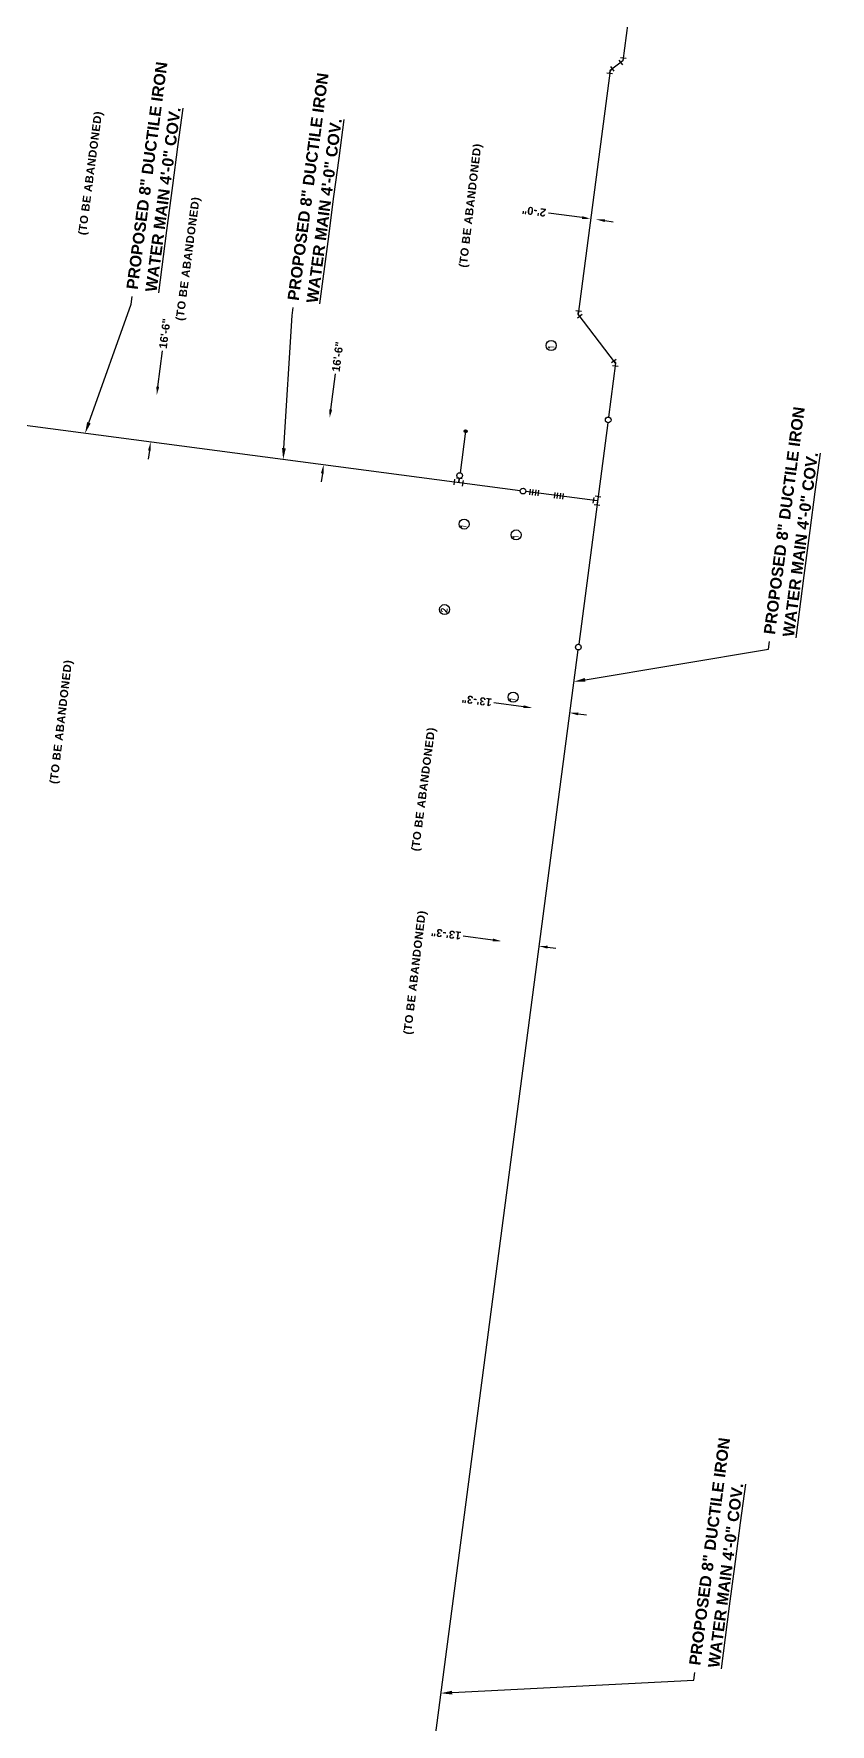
# Model space of a CAD drawing. Header units: feet. Extents: x 0 to 2707995, y 0 to 272549.
# Drawn here: x 2706581 to 2706860, y 270344 to 270935 of the extents above; entities that cross this region are included whole.
import ezdxf
from ezdxf import colors
from ezdxf.entities.mleader import LeaderData, LeaderLine
from ezdxf.math import Vec2, Vec3

# ---------------------------------------------------------------- set-up
doc = ezdxf.new("R2010")
doc.units = ezdxf.units.FT
doc.header["$LTSCALE"] = 20
for name, color, linetype in [('C-PR-WATER', 4, 'Continuous'), ('C-PR-WATER-ABAND', 3, 'Continuous'), ('C-PR-WATER-ABAND-OFF', 3, 'Continuous'), ('C-PR-WATER-DIM', 4, 'Continuous'), ('C-PR-WATER-FITTING', 4, 'Continuous'), ('C-PR-WATER-TXT (W-2)', 4, 'Continuous'), ('C-PR-WATER-TXT-#', 6, 'Continuous')]:
    doc.layers.add(name, color=color, linetype=linetype)
doc.styles.add('ARIAL', font='arialbd.ttf', dxfattribs={"height": 0.24})
doc.styles.add('PROPOSED PLAN', font='arialbd.ttf', dxfattribs={"height": 2.8})
doc.styles.get("Standard").update_dxf_attribs({"font": 'simplex.shx'})
doc.dimstyles.new('PWD Proposed', dxfattribs={"dimtxt": 2.8, "dimasz": 3, "dimexe": 0.18, "dimexo": 0.0625, "dimgap": 1, "dimtad": 0, "dimdec": 0, "dimlfac": 12, "dimzin": 1, "dimdsep": 46, "dimlunit": 4, "dimtxsty": 'PROPOSED PLAN', "dimcen": 0, "dimse1": 1, "dimse2": 1, "dimclrd": 256, "dimclrt": 3, "dimadec": 1, "dimazin": 0, "dimtfac": 1, "dimtdec": 0, "dimtofl": 0, "dimtmove": 0, "dimatfit": 1, "dimfxl": 0.18, "dimfrac": 2, "dimtolj": 1, "dimtzin": 0, "dimlwd": -1, "dimarcsym": 0})

# ---------------------------------------------------------------- blocks, each defined once
blk = doc.blocks.new('*U91')
at = {"layer": 'C-PR-WATER-FITTING'}
for p, q in [((0, -1.41), (-1.41, 0)), ((1, -1), (1, 1))]:
    blk.add_line(p, q, dxfattribs=at)
at = {"layer": 'C-PR-WATER-FITTING', "flags": 128}
blk.add_lwpolyline([(-0.71, -0.71), (0, 0), (1, 0)], dxfattribs=at)
blk = doc.blocks.new('*U247')
at = {"layer": 'C-PR-WATER-FITTING'}
blk.add_circle((0, -0.01), 1, dxfattribs=at)
blk = doc.blocks.new('*U248')
at = {"layer": 'C-PR-WATER-FITTING'}
blk.add_line((1.5, -0.04), (-1.5, 0.03), dxfattribs=at)
for points in [[(-1.52, -0.97), (-1.47, 1.03)], [(1.04, 1.47), (-0.96, 1.52)], [(0, -0.01), (0.04, 1.49)], [(1.48, -1.04), (1.53, 0.96)]]:
    blk.add_lwpolyline(points, dxfattribs=at)
blk = doc.blocks.new('*U92')
at = {"layer": 'C-PR-WATER-FITTING'}
for p, q in [((1, 0), (-1, 0)), ((1, -1), (-1, -1)), ((1, -2), (-1, -2)), ((1, -3), (-1, -3))]:
    blk.add_line(p, q, dxfattribs=at)
blk = doc.blocks.new('*U249')
at = {"layer": 'C-PR-WATER-FITTING'}
blk.add_line((-0.03, -1.51), (0.04, 1.49), dxfattribs=at)
for points in [[(-0.96, 1.52), (1.04, 1.47)], [(1.48, -1.04), (1.52, 0.96)], [(-1.03, -1.48), (0.97, -1.53)], [(0, -0.01), (1.5, -0.04)]]:
    blk.add_lwpolyline(points, dxfattribs=at)
blk.add_circle((2.5, -0.07), 1, dxfattribs=at)
blk = doc.blocks.new('*U250')
at = {"layer": 'C-PR-WATER-FITTING'}
h = blk.add_hatch(color=256, dxfattribs=at)
h.dxf.hatch_style = 1
h.paths.add_polyline_path([(0.5, -0.01, 1), (-0.5, -0.01, 1)])
blk.add_circle((0, -0.01), 0.5, dxfattribs=at)
blk = doc.blocks.new('*D170')
at = {"layer": 'C-PR-WATER-DIM', "linetype": 'Continuous', "transparency": 16777216}
for p, q in [((2706772.83, 270870.83), (2706761.01, 270872.38)), ((2706780.74, 270869.78), (2706783.72, 270869.39))]:
    blk.add_line(p, q, dxfattribs=at)
at = {"layer": 'C-PR-WATER-DIM', "transparency": 16777216}
for points in [[(2706772.89, 270871.32), (2706772.76, 270870.33), (2706775.8, 270870.44)], [(2706780.81, 270870.28), (2706780.68, 270869.29), (2706777.77, 270870.18)]]:
    blk.add_solid(points, dxfattribs=at)
at = {"layer": 'C-PR-WATER-DIM', "transparency": 16777216, "insert": (2706755.98, 270873.05), "char_height": 2.8, "attachment_point": 5, "rotation": 172.49602, "style": 'PROPOSED PLAN'}
blk.add_mtext('\\A1;2\'-0"', dxfattribs=at)
blk = doc.blocks.new('*D171')
at = {"layer": 'C-PR-WATER-DIM', "linetype": 'Continuous', "transparency": 16777216}
for p, q in [((2706752.32, 270699.68), (2706741.97, 270701.04)), ((2706771.43, 270697.17), (2706774.4, 270696.78))]:
    blk.add_line(p, q, dxfattribs=at)
at = {"layer": 'C-PR-WATER-DIM', "transparency": 16777216}
for points in [[(2706752.38, 270700.18), (2706752.25, 270699.18), (2706755.29, 270699.29)], [(2706771.49, 270697.66), (2706771.36, 270696.67), (2706768.45, 270697.56)]]:
    blk.add_solid(points, dxfattribs=at)
at = {"layer": 'C-PR-WATER-DIM', "transparency": 16777216, "insert": (2706735.96, 270701.83), "char_height": 2.8, "attachment_point": 5, "rotation": 172.50531, "style": 'PROPOSED PLAN'}
blk.add_mtext('\\A1;13\'-3"', dxfattribs=at)
blk = doc.blocks.new('*D172')
at = {"layer": 'C-PR-WATER-DIM', "linetype": 'Continuous', "transparency": 16777216}
for p, q in [((2706684.85, 270803.7), (2706686.49, 270816.15)), ((2706681.91, 270781.34), (2706681.52, 270778.36))]:
    blk.add_line(p, q, dxfattribs=at)
at = {"layer": 'C-PR-WATER-DIM', "transparency": 16777216}
for points in [[(2706684.35, 270803.77), (2706685.35, 270803.64), (2706684.46, 270800.73)], [(2706681.41, 270781.4), (2706682.4, 270781.27), (2706682.3, 270784.31)]]:
    blk.add_solid(points, dxfattribs=at)
at = {"layer": 'C-PR-WATER-DIM', "transparency": 16777216, "insert": (2706687.28, 270822.15), "char_height": 2.8, "attachment_point": 5, "rotation": 82.50774, "style": 'PROPOSED PLAN'}
blk.add_mtext('\\A1;16\'-6"', dxfattribs=at)
blk = doc.blocks.new('*D173')
at = {"layer": 'C-PR-WATER-DIM', "linetype": 'Continuous', "transparency": 16777216}
for p, q in [((2706624.34, 270811.66), (2706625.99, 270824.24)), ((2706621.4, 270789.3), (2706621, 270786.32))]:
    blk.add_line(p, q, dxfattribs=at)
at = {"layer": 'C-PR-WATER-DIM', "transparency": 16777216}
for points in [[(2706623.84, 270811.73), (2706624.83, 270811.6), (2706623.95, 270808.69)], [(2706620.9, 270789.36), (2706621.89, 270789.23), (2706621.79, 270792.27)]]:
    blk.add_solid(points, dxfattribs=at)
at = {"layer": 'C-PR-WATER-DIM', "transparency": 16777216, "insert": (2706626.78, 270830.25), "char_height": 2.8, "attachment_point": 5, "rotation": 82.50774, "style": 'PROPOSED PLAN'}
blk.add_mtext('\\A1;16\'-6"', dxfattribs=at)
blk = doc.blocks.new('*D174')
at = {"layer": 'C-PR-WATER-DIM', "linetype": 'Continuous', "transparency": 16777216}
for p, q in [((2706741.58, 270618.04), (2706731.23, 270619.4)), ((2706760.69, 270615.53), (2706763.66, 270615.13))]:
    blk.add_line(p, q, dxfattribs=at)
at = {"layer": 'C-PR-WATER-DIM', "transparency": 16777216}
for points in [[(2706741.64, 270618.54), (2706741.51, 270617.54), (2706744.55, 270617.65)], [(2706760.75, 270616.02), (2706760.62, 270615.03), (2706757.71, 270615.92)]]:
    blk.add_solid(points, dxfattribs=at)
at = {"layer": 'C-PR-WATER-DIM', "transparency": 16777216, "insert": (2706725.23, 270620.19), "char_height": 2.8, "attachment_point": 5, "rotation": 172.50531, "style": 'PROPOSED PLAN'}
blk.add_mtext('\\A1;13\'-3"', dxfattribs=at)

msp = doc.modelspace()

# ---------------------------------------------------------------- linework, layer by layer
at = {"layer": 'C-PR-WATER'}
for p, q in [((2706791.434, 270958.746), (2706787.091, 270925.714)), ((2706782.615, 270922.28), (2706771.411, 270837.062)), ((2706787.091, 270925.714), (2706782.615, 270922.279)), ((2706784.545, 270819.95), (2706771.411, 270837.061)), ((2706784.545, 270819.95), (2706782.057, 270801.036)), ((2706751.131, 270775.26), (2706554.325, 270801.147)), ((2706781.803, 270799.052), (2706771.604, 270721.517)), ((2706732.048, 270796.06), (2706730.138, 270781.55)), ((2706729.824, 270779.575), (2706729.629, 270778.088)), ((2706729.822, 270779.575), (2706729.637, 270778.087)), ((2706778.212, 270771.699), (2706753.114, 270774.999)), ((2706771.344, 270719.537), (2706704.981, 270214.998))]:
    msp.add_line(p, q, dxfattribs=at)
at = {"layer": 'C-PR-WATER-TXT-#'}
for centre in [(2706761.972, 270826.077), (2706731.515, 270763.575), (2706749.718, 270759.806), (2706724.668, 270733.669), (2706748.654, 270703.023)]:
    msp.add_circle(centre, 1.75, dxfattribs=at)

# ---------------------------------------------------------------- block references
at = {"layer": 'C-PR-WATER-FITTING'}
for name, p, rotation in [('*U91', (2706787.09, 270925.714), 217.506822196729), ('*U91', (2706782.617, 270922.276), 37.50966476973239), ('*U91', (2706771.415, 270837.056), 82.50945497703239), ('*U91', (2706784.545, 270819.955), 262.5094549804973), ('*U247', (2706781.933, 270800.042), 83.92415502369693), ('*U250', (2706732.048, 270796.06), 83.92415502369693), ('*U249', (2706729.63, 270778.086), 83.92415502369693), ('*U247', (2706752.116, 270775.133), 83.92415502369693), ('*U92', (2706757.575, 270774.412), 262.5094549804973), ('*U92', (2706766.209, 270773.277), 262.5094549804973), ('*U248', (2706778.205, 270771.699), 83.92415502369693), ('*U247', (2706771.474, 270720.527), 83.92415502369693)]:
    msp.add_blockref(name, p, dxfattribs=dict(at, rotation=rotation))

# ---------------------------------------------------------------- texts
at = {"layer": 'C-PR-WATER-ABAND', "color": 4, "char_height": 2.8, "width": 48.18924, "attachment_point": 2, "style": 'ARIAL'}
for insert, rotation in [((2706732.491, 270877.484), 83.234413), ((2706633.672, 270858.859), 82.506822), ((2706713.054, 270609.091), 83.234413)]:
    msp.add_mtext('\\pxql;{\\T1.063;\\C3;(TO BE ABANDONED)}', dxfattribs=dict(at, insert=insert, rotation=rotation))
at = {"layer": 'C-PR-WATER-ABAND-OFF', "color": 4, "char_height": 2.8, "width": 48.18924, "attachment_point": 2, "style": 'ARIAL'}
for insert, rotation in [((2706599.561, 270888.841), 82.506822), ((2706589.254, 270696.796), 83.234413), ((2706716.102, 270673.234), 82.506822)]:
    msp.add_mtext('\\pxql;{\\T1.063;\\C3;(TO BE ABANDONED)}', dxfattribs=dict(at, insert=insert, rotation=rotation))

# ---------------------------------------------------------------- dimensions: what is measured, and where the dimension line sits
at = {"layer": 'C-PR-WATER-DIM'}
for base, p1, p2, angle, picture, middle in [((2706775.8, 270870.436), (2706777.178, 270865.687), (2706775.209, 270865.946), 172.496022, '*D170', (2706755.977, 270873.047)), ((2706755.292, 270699.289), (2706767.862, 270693.065), (2706754.701, 270694.796), 172.505313, '*D171', (2706735.965, 270701.832)), ((2706744.554, 270617.649), (2706757.124, 270611.425), (2706743.963, 270613.156), 172.505313, '*D174', (2706725.227, 270620.192))]:
    dim = msp.add_linear_dim(base=base, p1=p1, p2=p2, angle=angle, dimstyle='PWD Proposed', override={"dimclrt": 256}, dxfattribs=at)
    dim.commit()
    dim.dimension.update_dxf_attribs({"geometry": picture, "text_midpoint": middle, "dimtype": 161})
for base, p1, p2, picture, middle in [((2706623.946, 270808.687), (2706629.435, 270791.267), (2706631.594, 270807.682), '*D173', (2706626.782, 270830.247)), ((2706684.459, 270800.729), (2706677.438, 270784.953), (2706679.597, 270801.368), '*D172', (2706687.276, 270822.15))]:
    dim = msp.add_linear_dim(base=base, p1=p1, p2=p2, angle=82.507736, text='16\'-6"', dimstyle='PWD Proposed', override={"dimclrt": 256}, dxfattribs=at)
    dim.commit()
    dim.dimension.update_dxf_attribs({"geometry": picture, "text_midpoint": middle, "dimtype": 161})

# ---------------------------------------------------------------- leaders
at = {"layer": 'C-PR-WATER-TXT (W-2)'}
ml = msp.add_multileader_mtext('Standard', dxfattribs=at)
ml.set_content('PROPOSED 8" DUCTILE IRON {\\LWATER MAIN 4\'-0" COV.}', color=256, style='ARIAL')
ml.set_leader_properties(color=256)
ml.build(insert=Vec2(0, 0))
ml.multileader.update_dxf_attribs({"dogleg_length": 5})
ctx = ml.context
ctx.base_point, ctx.landing_gap_size, ctx.plane_origin, ctx.plane_x_axis, ctx.plane_y_axis = Vec3(2706615.352, 270843.227), 2.5, Vec3(2706218.058, 270954.417), Vec3(0.1304081, 0.9914604), Vec3(-0.9914604, 0.1304081)
notes = []
notes.append((ctx, [(0, (1, 1, 0), (2706614.991, 270840.485), (0.1304081, 0.9914604), 2.766, [(0, [(2706598.876, 270795.287)], 0, [])])]))
ctx.mtext.insert, ctx.mtext.text_direction, ctx.mtext.rotation, ctx.mtext.width, ctx.mtext.defined_height, ctx.mtext.flow_direction = Vec3(2706613.298, 270846.019), Vec3(0.1304081, 0.9914604), 1.4400157, 87.98644, 38.555, 5
ml = msp.add_multileader_mtext('Standard', dxfattribs=at)
ml.set_content('PROPOSED 8" DUCTILE IRON {\\LWATER MAIN 4\'-0" COV.}', color=256, style='ARIAL')
ml.set_leader_properties(color=256)
ml.build(insert=Vec2(0, 0))
ml.multileader.update_dxf_attribs({"dogleg_length": 5})
ctx = ml.context
ctx.base_point, ctx.landing_gap_size, ctx.plane_origin, ctx.plane_x_axis, ctx.plane_y_axis = Vec3(2706671.733, 270839.336), 2.5, Vec3(2706357.051, 270926.489), Vec3(0.1304081, 0.9914604), Vec3(-0.9914604, 0.1304081)
notes.append((ctx, [(0, (1, 1, 0), (2706671.372, 270836.594), (0.1304081, 0.9914604), 2.766, [(0, [(2706668.213, 270786.166)], 0, [])])]))
ctx.mtext.insert, ctx.mtext.text_direction, ctx.mtext.rotation, ctx.mtext.width, ctx.mtext.defined_height, ctx.mtext.flow_direction = Vec3(2706669.679, 270842.128), Vec3(0.1304081, 0.9914604), 1.4400157, 87.98644, 38.555, 5
ml = msp.add_multileader_mtext('Standard', dxfattribs=at)
ml.set_content('PROPOSED 8" DUCTILE IRON {\\LWATER MAIN 4\'-0" COV.}', color=256, style='ARIAL')
ml.set_leader_properties(color=256)
ml.build(insert=Vec2(0, 0))
ml.multileader.update_dxf_attribs({"dogleg_length": 5})
ctx = ml.context
ctx.base_point, ctx.landing_gap_size, ctx.plane_origin, ctx.plane_x_axis, ctx.plane_y_axis = Vec3(2706838.37, 270722.499), 2.5, Vec3(2706461.495, 270826.92), Vec3(0.1304081, 0.9914604), Vec3(-0.9914604, 0.1304081)
notes.append((ctx, [(0, (1, 1, 0), (2706838.01, 270719.757), (0.1304081, 0.9914604), 2.766, [(0, [(2706769.884, 270708.433)], 0, [])])]))
ctx.mtext.insert, ctx.mtext.text_direction, ctx.mtext.rotation, ctx.mtext.width, ctx.mtext.defined_height, ctx.mtext.flow_direction = Vec3(2706836.317, 270725.291), Vec3(0.1304081, 0.9914604), 1.4400157, 87.98644, 38.555, 5
ml = msp.add_multileader_mtext('Standard', dxfattribs=at)
ml.set_content('PROPOSED 8" DUCTILE IRON {\\LWATER MAIN 4\'-0" COV.}', color=256, style='ARIAL')
ml.set_leader_properties(color=256)
ml.build(insert=Vec2(0, 0))
ml.multileader.update_dxf_attribs({"dogleg_length": 5})
ctx = ml.context
ctx.base_point, ctx.landing_gap_size, ctx.plane_origin, ctx.plane_x_axis, ctx.plane_y_axis = Vec3(2706812.231, 270361.764), 2.5, Vec3(2706414.938, 270472.954), Vec3(0.1304081, 0.9914604), Vec3(-0.9914604, 0.1304081)
notes.append((ctx, [(0, (1, 1, 0), (2706811.871, 270359.022), (0.1304081, 0.9914604), 2.766, [(0, [(2706723.326, 270354.467)], 0, [])])]))
ctx.mtext.insert, ctx.mtext.text_direction, ctx.mtext.rotation, ctx.mtext.width, ctx.mtext.defined_height, ctx.mtext.flow_direction = Vec3(2706810.178, 270364.555), Vec3(0.1304081, 0.9914604), 1.4400157, 87.98644, 38.555, 5
at = {"layer": 'C-PR-WATER-TXT-#'}
ml = msp.add_multileader_mtext('Standard', dxfattribs=at)
ml.set_content('2  ', color=256)
ml.set_leader_properties(color=256)
ml.build(insert=Vec2(0, 0))
ml.multileader.update_dxf_attribs({"dogleg_length": 1.5, "arrow_head_size": 2})
ctx = ml.context
ctx.base_point, ctx.char_height, ctx.arrow_head_size, ctx.landing_gap_size, ctx.plane_origin, ctx.plane_x_axis, ctx.plane_y_axis = Vec3(2706778.852, 271218.606), 2, 2, 1.7, Vec3(2706800.559, 271200.626), Vec3(0.8203154, -0.5719114), Vec3(0.5719114, 0.8203154)
ctx.text_align_type = 2
notes.append((ctx, [(0, (0, 0, 0), (0, 0), (1, 0), 1, [])]))
ctx.mtext.insert, ctx.mtext.text_direction, ctx.mtext.rotation, ctx.mtext.width, ctx.mtext.alignment, ctx.mtext.line_spacing_factor, ctx.mtext.flow_direction = Vec3(2706781.912, 271217.692), Vec3(0.8203154, -0.5719114), 5.6743512, 0.47619, 3, 0.75, 5
ml = msp.add_multileader_mtext('Standard', dxfattribs=at)
ml.set_content('1  ', color=256)
ml.set_leader_properties(color=256)
ml.build(insert=Vec2(0, 0))
ml.multileader.update_dxf_attribs({"dogleg_length": 1.5, "arrow_head_size": 2})
ctx = ml.context
ctx.base_point, ctx.char_height, ctx.arrow_head_size, ctx.landing_gap_size, ctx.plane_origin, ctx.plane_x_axis, ctx.plane_y_axis = Vec3(2706761.982, 270824.111), 2, 2, 1.7, Vec3(2706765.941, 270851.785), Vec3(0.0607616, 0.9981523), Vec3(-0.9981523, 0.0607616)
ctx.text_align_type = 2
notes.append((ctx, [(0, (0, 0, 0), (0, 0), (1, 0), 1, [])]))
ctx.mtext.insert, ctx.mtext.text_direction, ctx.mtext.rotation, ctx.mtext.width, ctx.mtext.alignment, ctx.mtext.line_spacing_factor, ctx.mtext.flow_direction = Vec3(2706761.116, 270826.344), Vec3(0.0607616, 0.9981523), 1.5099973, 0.47619, 3, 0.75, 5
ml = msp.add_multileader_mtext('Standard', dxfattribs=at)
ml.set_content('1  ', color=256)
ml.set_leader_properties(color=256)
ml.build(insert=Vec2(0, 0))
ml.multileader.update_dxf_attribs({"dogleg_length": 1.5, "arrow_head_size": 2})
ctx = ml.context
ctx.base_point, ctx.char_height, ctx.arrow_head_size, ctx.landing_gap_size, ctx.plane_origin, ctx.plane_x_axis, ctx.plane_y_axis = Vec3(2706731.113, 270761.473), 2, 2, 1.7, Vec3(2706735.372, 270789.14), Vec3(0.1304081, 0.9914604), Vec3(-0.9914604, 0.1304081)
ctx.text_align_type = 2
notes.append((ctx, [(0, (0, 0, 0), (0, 0), (1, 0), 1, [])]))
ctx.mtext.insert, ctx.mtext.text_direction, ctx.mtext.rotation, ctx.mtext.width, ctx.mtext.alignment, ctx.mtext.line_spacing_factor, ctx.mtext.flow_direction = Vec3(2706730.405, 270763.761), Vec3(0.1304081, 0.9914604), 1.4400157, 0.47619, 3, 0.75, 5
ml = msp.add_multileader_mtext('Standard', dxfattribs=at)
ml.set_content('1  ', color=256)
ml.set_leader_properties(color=256)
ml.build(insert=Vec2(0, 0))
ml.multileader.update_dxf_attribs({"dogleg_length": 1.5, "arrow_head_size": 2})
ctx = ml.context
ctx.base_point, ctx.char_height, ctx.arrow_head_size, ctx.landing_gap_size, ctx.plane_origin, ctx.plane_x_axis, ctx.plane_y_axis = Vec3(2706749.517, 270757.745), 2, 2, 1.7, Vec3(2706753.475, 270785.419), Vec3(0.0607616, 0.9981523), Vec3(-0.9981523, 0.0607616)
ctx.text_align_type = 2
notes.append((ctx, [(0, (0, 0, 0), (0, 0), (1, 0), 1, [])]))
ctx.mtext.insert, ctx.mtext.text_direction, ctx.mtext.rotation, ctx.mtext.width, ctx.mtext.alignment, ctx.mtext.line_spacing_factor, ctx.mtext.flow_direction = Vec3(2706748.651, 270759.978), Vec3(0.0607616, 0.9981523), 1.5099973, 0.47619, 3, 0.75, 5
ml = msp.add_multileader_mtext('Standard', dxfattribs=at)
ml.set_content('2  ', color=256)
ml.set_leader_properties(color=256)
ml.build(insert=Vec2(0, 0))
ml.multileader.update_dxf_attribs({"dogleg_length": 1.5, "arrow_head_size": 2})
ctx = ml.context
ctx.base_point, ctx.char_height, ctx.arrow_head_size, ctx.landing_gap_size, ctx.plane_origin, ctx.plane_x_axis, ctx.plane_y_axis = Vec3(2706724.224, 270731.251), 2, 2, 1.7, Vec3(2706731.7, 270757.624), Vec3(0.1304081, 0.9914604), Vec3(-0.9914604, 0.1304081)
ctx.text_align_type = 2
notes.append((ctx, [(0, (0, 0, 0), (0, 0), (1, 0), 1, [])]))
ctx.mtext.insert, ctx.mtext.text_direction, ctx.mtext.rotation, ctx.mtext.width, ctx.mtext.alignment, ctx.mtext.line_spacing_factor, ctx.mtext.flow_direction = Vec3(2706723.628, 270734.389), Vec3(0.1304081, 0.9914604), 1.4400157, 0.47619, 3, 0.75, 5
ml = msp.add_multileader_mtext('Standard', dxfattribs=at)
ml.set_content('1  ', color=256)
ml.set_leader_properties(color=256)
ml.build(insert=Vec2(0, 0))
ml.multileader.update_dxf_attribs({"dogleg_length": 1.5, "arrow_head_size": 2})
ctx = ml.context
ctx.base_point, ctx.char_height, ctx.arrow_head_size, ctx.landing_gap_size, ctx.plane_origin, ctx.plane_x_axis, ctx.plane_y_axis = Vec3(2706748.252, 270700.92), 2, 2, 1.7, Vec3(2706752.51, 270728.588), Vec3(0.1304081, 0.9914604), Vec3(-0.9914604, 0.1304081)
ctx.text_align_type = 2
notes.append((ctx, [(0, (0, 0, 0), (0, 0), (1, 0), 1, [])]))
ctx.mtext.insert, ctx.mtext.text_direction, ctx.mtext.rotation, ctx.mtext.width, ctx.mtext.alignment, ctx.mtext.line_spacing_factor, ctx.mtext.flow_direction = Vec3(2706747.544, 270703.208), Vec3(0.1304081, 0.9914604), 1.4400157, 0.47619, 3, 0.75, 5
for ctx, leaders in notes:
    for number, flags, end, landing, length, lines in leaders:
        leader = LeaderData()
        leader.index, (leader.has_last_leader_line, leader.has_dogleg_vector, leader.attachment_direction) = number, flags
        leader.last_leader_point, leader.dogleg_vector, leader.dogleg_length = Vec3(end), Vec3(landing), length
        for number, points, colour, breaks in lines:
            line = LeaderLine()
            line.index, line.vertices, line.color, line.breaks = number, Vec3.list(points), colors.encode_raw_color(colour), breaks
            leader.lines.append(line)
        ctx.leaders.append(leader)

doc.saveas('drawing.dxf')
